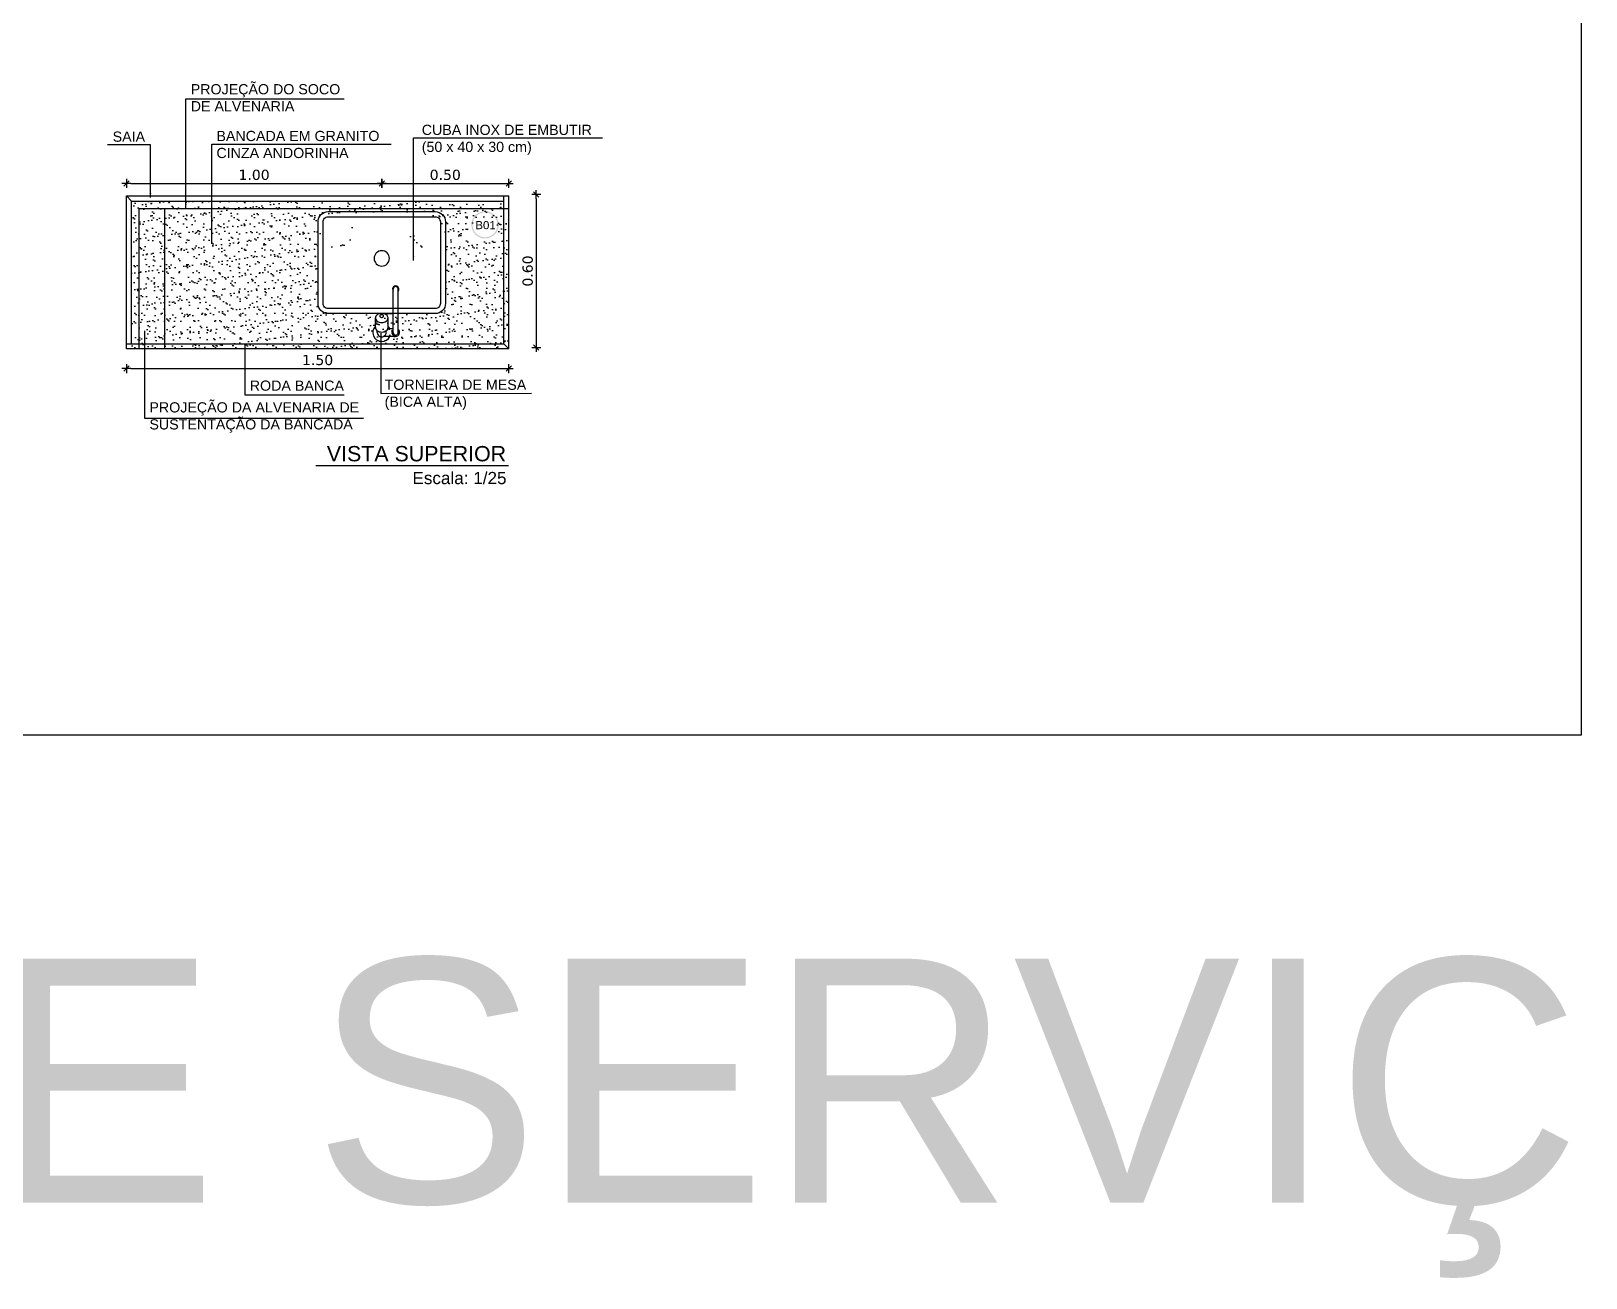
# Model space of a CAD drawing. Extents: x -36 to 357, y 137 to 237.
# Drawn here: x 35.88 to 41.98, y 165.79 to 170.68 of the extents above; entities that cross this region are included whole.
import ezdxf

# ---------------------------------------------------------------- set-up
doc = ezdxf.new("R2010")
doc.units = 0
doc.header["$LTSCALE"] = 0.01
doc.linetypes.add('HIDDEN', pattern=[9.525, 6.35, -3.175])
doc.layers.get('0').update_dxf_attribs({"linetype": 'CONTINUOUS'})
doc.layers.get('DEFPOINTS').update_dxf_attribs({"linetype": 'CONTINUOUS'})
for name, color, linetype in [('A-AREAS', 2, 'CONTINUOUS'), ('A-HACHURAPARED', 254, 'CONTINUOUS'), ('A-SOLEIRA', 1, 'CONTINUOUS'), ('AR-COZ-MOB', 1, 'CONTINUOUS'), ('ARQ-ALV-ENCOBERTA', 8, 'CONTINUOUS'), ('ARQ-ALV-VISTA2', 2, 'CONTINUOUS'), ('ARQ-CTA-1_025', 1, 'CONTINUOUS'), ('ARQ-EQP-VISTA', 1, 'CONTINUOUS'), ('ARQ-SMB-1_025', 1, 'CONTINUOUS'), ('ARQ-SMB-1_100', 1, 'CONTINUOUS'), ('ARQ-TXT-1_025', 2, 'CONTINUOUS'), ('REV-FNDE', 10, 'CONTINUOUS')]:
    doc.layers.add(name, color=color, linetype=linetype)
doc.styles.add('A16-E50', font='arial.ttf', dxfattribs={"height": 0.08})
doc.styles.add('ESC-50-A20', font='arial.ttf', dxfattribs={"height": 0.1})
doc.styles.add('FNDE Texto Cota 0025', font='verdana.ttf', dxfattribs={"height": 0.04})
doc.styles.get("Standard").update_dxf_attribs({"font": 'ARIALUNI.TTF'})
doc.dimstyles.new('FNDE 1-0025', dxfattribs={"dimscale": 5, "dimtxt": 0.04, "dimasz": 0.0035, "dimexe": 0.15, "dimexo": 0.15, "dimgap": 0.0025, "dimtad": 1, "dimzin": 1, "dimdsep": 46, "dimtxsty": 'FNDE Texto Cota 0025', "dimblk": 'tic', "dimcen": 0.015, "dimdle": 0.15, "dimse1": 1, "dimse2": 1, "dimclrd": 251, "dimclre": 251, "dimclrt": 256, "dimaunit": 1, "dimadec": 3, "dimazin": 0, "dimtfac": 1, "dimtix": 1, "dimtmove": 2, "dimatfit": 3, "dimfxl": 0.15, "dimtvp": 1, "dimtolj": 1, "dimtzin": 0, "dimarcsym": 0})
pattern_1 = [(37.5, (-0.5923, -11.111217), (-0.001600031, 0.048941324), [0, -0.038608, 0, -0.04318, 0, -0.041275]), (7.5, (-0.5923, -11.11122), (0.044952328, 0.07168251), [0, -0.020828, 0, -0.034798, 0, -0.013335]), (327.5, (-0.62354, -11.111217), (0.079099237, 0.000143718), [0, -0.0127, 0, -0.04572, 0, -0.05969]), (317.5, (-0.62354, -11.11122), (0.076355645, 0.022292932), [0, -0.00635, 0, -0.029972, 0, -0.03429])]

# ---------------------------------------------------------------- blocks, each defined once
blk = doc.blocks.new('tic')
at = {"color": 251}
for p, q in [((-1, 0), (1, 0)), ((0, -1), (0, 1))]:
    blk.add_line(p, q, dxfattribs=at)
blk.add_line((-0.6, -0.6), (0.6, 0.6))
blk = doc.blocks.new('cuba50x40')
at = {"layer": 'ARQ-EQP-VISTA'}
for points in [[(0.5625, 0.04), (0.5625, 0.36, 0.414214), (0.5225, 0.4), (0.1025, 0.4, 0.414214), (0.0625, 0.36), (0.0625, 0.04, 0.414214), (0.1025, 0), (0.5225, 0, 0.414214)], [(0.5425, 0.04), (0.5425, 0.36, 0.414214), (0.5225, 0.38), (0.1025, 0.38, 0.414214), (0.0825, 0.36), (0.0825, 0.04, 0.414214), (0.1025, 0.02), (0.5225, 0.02, 0.414214)]]:
    blk.add_lwpolyline(points, format="xyb", close=True, dxfattribs=at)
blk.add_circle((0.3125, 0.1832), 0.03, dxfattribs=at)
blk = doc.blocks.new('*D440')
at = {"layer": 'ARQ-CTA-1_025', "color": 251, "lineweight": -2, "transparency": 16777216}
blk.add_line((37.8617, 170.0189), (37.8617, 169.4539), dxfattribs=at)
at = {"layer": 'DEFPOINTS', "color": 0, "transparency": 16777216}
for p in [(38.2414, 170.0364), (37.8617, 169.4364), (38.2414, 169.4364)]:
    blk.add_point(p, dxfattribs=at)
at = {"layer": 'ARQ-CTA-1_025', "color": 251, "lineweight": -2, "transparency": 16777216, "xscale": 0.0175, "yscale": 0.0175, "zscale": 0.0175}
for p, rotation in [((37.8617, 170.0364), 90), ((37.8617, 169.4364), 270)]:
    blk.add_blockref('tic', p, dxfattribs=dict(at, rotation=rotation))
at = {"layer": 'ARQ-CTA-1_025', "transparency": 16777216, "insert": (37.8284, 169.7364), "char_height": 0.04, "attachment_point": 5, "rotation": 90, "style": 'FNDE Texto Cota 0025'}
blk.add_mtext('\\A1;0.60', dxfattribs=at)
blk = doc.blocks.new('*D441')
at = {"layer": 'ARQ-CTA-1_025', "color": 251, "lineweight": -2, "transparency": 16777216}
blk.add_line((37.2732, 170.0801), (37.7367, 170.0801), dxfattribs=at)
at = {"layer": 'DEFPOINTS', "color": 0, "transparency": 16777216}
for p in [(37.7542, 170.0801), (37.2557, 169.9923), (37.7542, 169.7311)]:
    blk.add_point(p, dxfattribs=at)
at = {"layer": 'ARQ-CTA-1_025', "color": 251, "lineweight": -2, "transparency": 16777216, "xscale": 0.0175, "yscale": 0.0175, "zscale": 0.0175, "rotation": 180}
blk.add_blockref('tic', (37.2557, 170.0801), dxfattribs=at)
at = {"layer": 'ARQ-CTA-1_025', "color": 251, "lineweight": -2, "transparency": 16777216, "xscale": 0.0175, "yscale": 0.0175, "zscale": 0.0175}
blk.add_blockref('tic', (37.7542, 170.0801), dxfattribs=at)
at = {"layer": 'ARQ-CTA-1_025', "transparency": 16777216, "insert": (37.5049, 170.1134), "char_height": 0.04, "attachment_point": 5, "style": 'FNDE Texto Cota 0025'}
blk.add_mtext('\\A1;0.50', dxfattribs=at)
blk = doc.blocks.new('*D442')
at = {"layer": 'ARQ-CTA-1_025', "color": 251, "lineweight": -2, "transparency": 16777216}
blk.add_line((36.2717, 170.0801), (37.2382, 170.0801), dxfattribs=at)
at = {"layer": 'DEFPOINTS', "color": 0, "transparency": 16777216}
for p in [(37.2557, 170.0801), (37.2557, 169.9923), (36.2542, 169.7311)]:
    blk.add_point(p, dxfattribs=at)
at = {"layer": 'ARQ-CTA-1_025', "color": 251, "lineweight": -2, "transparency": 16777216, "xscale": 0.0175, "yscale": 0.0175, "zscale": 0.0175, "rotation": 180}
blk.add_blockref('tic', (36.2542, 170.0801), dxfattribs=at)
at = {"layer": 'ARQ-CTA-1_025', "color": 251, "lineweight": -2, "transparency": 16777216, "xscale": 0.0175, "yscale": 0.0175, "zscale": 0.0175}
blk.add_blockref('tic', (37.2557, 170.0801), dxfattribs=at)
at = {"layer": 'ARQ-CTA-1_025', "transparency": 16777216, "insert": (36.7549, 170.1134), "char_height": 0.04, "attachment_point": 5, "style": 'FNDE Texto Cota 0025'}
blk.add_mtext('\\A1;1.00', dxfattribs=at)
blk = doc.blocks.new('*D443')
at = {"layer": 'ARQ-CTA-1_025', "color": 251, "lineweight": -2, "transparency": 16777216}
blk.add_line((36.2717, 169.3536), (37.7367, 169.3536), dxfattribs=at)
at = {"layer": 'DEFPOINTS', "color": 0, "transparency": 16777216}
for p in [(37.7542, 169.3536), (36.2542, 169.1434), (37.7542, 169.1434)]:
    blk.add_point(p, dxfattribs=at)
at = {"layer": 'ARQ-CTA-1_025', "color": 251, "lineweight": -2, "transparency": 16777216, "xscale": 0.0175, "yscale": 0.0175, "zscale": 0.0175, "rotation": 180}
blk.add_blockref('tic', (36.2542, 169.3536), dxfattribs=at)
at = {"layer": 'ARQ-CTA-1_025', "color": 251, "lineweight": -2, "transparency": 16777216, "xscale": 0.0175, "yscale": 0.0175, "zscale": 0.0175}
blk.add_blockref('tic', (37.7542, 169.3536), dxfattribs=at)
at = {"layer": 'ARQ-CTA-1_025', "transparency": 16777216, "insert": (37.0042, 169.387), "char_height": 0.04, "attachment_point": 5, "style": 'FNDE Texto Cota 0025'}
blk.add_mtext('\\A1;1.50', dxfattribs=at)

msp = doc.modelspace()

# ---------------------------------------------------------------- hatches: boundary and pattern name
at = {"layer": 'A-HACHURAPARED'}
h = msp.add_hatch(dxfattribs=at)
h.set_pattern_fill('AR-SAND', color=252, scale=0.001, angle=360)
h.set_pattern_definition(pattern_1)
h.paths.add_polyline_path([(37.7342, 170.011), (36.2742, 170.011), (36.2742, 169.961), (37.7342, 169.961)])
h = msp.add_hatch(dxfattribs=at)
h.set_pattern_fill('AR-SAND', color=251, scale=0.001, angle=360)
h.set_pattern_definition(pattern_1)
edge = h.paths.add_edge_path()
edge.add_arc((37.0683, 169.9066), 0.0666, 520.14619, 829.85381)
edge.add_line((37.0457, 169.9692), (37.4657, 169.9692))
edge.add_arc((37.4431, 169.9066), 0.0666, 430.14619, 739.85381)
edge.add_line((37.5057, 169.9292), (37.5057, 169.6092))
edge.add_arc((37.5296, 169.5453), 0.0682, 159.49587, 470.50413, ccw=False)
edge.add_line((37.4657, 169.5692), (37.0457, 169.5692))
edge.add_arc((36.9818, 169.5453), 0.0682, 69.49587, 380.50413, ccw=False)
edge.add_line((37.0057, 169.6092), (37.0057, 169.9292))
edge = h.paths.add_edge_path(flags=16)
edge.add_arc((37.0816, 169.8932), 0.0665, 507.28338, 842.71662)
edge.add_line((37.0457, 169.9492), (37.4657, 169.9492))
edge.add_arc((37.4297, 169.8932), 0.0665, 417.28338, 752.71662)
edge.add_line((37.4857, 169.9292), (37.4857, 169.6092))
edge.add_arc((37.5218, 169.5531), 0.0667, 147.24274, 482.75726, ccw=False)
edge.add_line((37.4657, 169.5892), (37.0457, 169.5892))
edge.add_arc((36.9896, 169.5531), 0.0667, 57.24274, 392.75726, ccw=False)
edge.add_line((37.0257, 169.6092), (37.0257, 169.9292))
edge = h.paths.add_edge_path(flags=0)
edge.add_arc((37.2557, 169.786), 0.136, 360, 720)
h.paths.add_polyline_path([(37.5994, 169.8565), (37.6951, 169.8565), (37.6951, 169.9054), (37.5994, 169.9054)], flags=16)
h.paths.add_polyline_path([(36.2742, 169.961), (36.2742, 169.431), (36.3042, 169.431), (36.3042, 169.881), (36.4042, 169.881), (36.4042, 169.431), (36.4542, 169.431), (36.4842, 169.431), (37.6245, 169.431), (37.7542, 169.431), (37.7542, 169.961)])
edge = h.paths.add_edge_path()
edge.add_arc((37.0457, 169.9292), 0.02, 450, 540)
edge.add_line((37.0257, 169.9292), (37.0257, 169.6092))
edge.add_arc((37.0457, 169.6092), 0.02, 540, 630)
edge.add_line((37.0457, 169.5892), (37.4657, 169.5892))
edge.add_arc((37.4657, 169.6092), 0.02, 630, 720)
edge.add_line((37.4857, 169.6092), (37.4857, 169.9292))
edge.add_arc((37.4657, 169.9292), 0.02, 360, 450)
edge.add_line((37.4657, 169.9492), (37.0457, 169.9492))
h = msp.add_hatch(dxfattribs=at)
h.set_pattern_fill('AR-SAND', color=252, scale=0.001, angle=360)
h.set_pattern_definition(pattern_1)
h.paths.add_polyline_path([(36.4042, 169.881), (36.3042, 169.881), (36.3042, 169.431), (36.4042, 169.431)])
at = {"layer": 'ARQ-SMB-1_100'}
h = msp.add_hatch(color=252, dxfattribs=at)
edge = h.paths.add_edge_path()
edge.add_arc((37.6611, 169.9175), 0.0536, 0, 360)
edge = h.paths.add_edge_path(flags=17)
edge.add_arc((37.6611, 169.9175), 0.0489, 0, 360)

# ---------------------------------------------------------------- linework, layer by layer
msp.add_lwpolyline([(41.9615, 167.9163), (31.2577, 167.9163), (31.2577, 184.4761), (41.9615, 184.4761)], close=True)
at = {"layer": 'A-AREAS', "linetype": 'Continuous'}
for p, q in [((36.2542, 170.031), (37.7542, 170.031)), ((36.2542, 169.431), (36.2542, 170.031)), ((36.2742, 170.011), (36.2542, 170.031)), ((36.2742, 169.451), (36.2742, 170.011)), ((36.2742, 170.011), (37.7342, 170.011)), ((37.7342, 169.451), (37.7342, 170.031)), ((37.7542, 169.431), (37.7542, 170.031))]:
    msp.add_line(p, q, dxfattribs=at)
at = {"layer": 'A-SOLEIRA'}
msp.add_line((36.9973, 168.973), (37.753, 168.973), dxfattribs=at)
at = {"layer": 'AR-COZ-MOB'}
for p, q in [((37.3007, 169.4951), (37.3007, 169.6651)), ((37.3207, 169.4951), (37.3207, 169.6651)), ((37.2631, 169.5692), (37.3007, 169.5692)), ((37.2307, 169.5147), (37.2307, 169.5523)), ((37.2382, 169.4951), (37.2382, 169.5021)), ((37.2732, 169.4951), (37.2732, 169.5021)), ((37.3007, 169.5101), (37.2798, 169.5101)), ((37.2807, 169.5147), (37.2807, 169.5523)), ((37.3107, 169.4801), (37.2671, 169.4801))]:
    msp.add_line(p, q, dxfattribs=at)
for points in [[(37.2807, 169.5523, 0.133256), (37.2789, 169.5587, 0.106756), (37.2733, 169.5648, 0.082828), (37.2656, 169.5685, 0.071352), (37.2557, 169.57, 0.071352), (37.2458, 169.5685, 0.082828), (37.238, 169.5648, 0.106756), (37.2324, 169.5587, 0.133256), (37.2307, 169.5523, 0.133256), (37.2324, 169.5459, 0.106756), (37.238, 169.5398, 0.082828), (37.2458, 169.536, 0.071352), (37.2557, 169.5346, 0.071352), (37.2656, 169.536, 0.082828), (37.2733, 169.5398, 0.106756), (37.2789, 169.5459, 0.133256)], [(37.2482, 169.5598, 0.133256), (37.2487, 169.5579, 0.106756), (37.2504, 169.556, 0.082828), (37.2527, 169.5549, 0.071352), (37.2557, 169.5545, 0.071352), (37.2586, 169.5549, 0.082828), (37.261, 169.556, 0.106756), (37.2626, 169.5579, 0.133256), (37.2632, 169.5598, 0.133256), (37.2626, 169.5617, 0.106756), (37.261, 169.5635, 0.082828), (37.2586, 169.5647, 0.071352), (37.2557, 169.5651, 0.071352), (37.2527, 169.5647, 0.082828), (37.2504, 169.5635, 0.106756), (37.2487, 169.5617, 0.133256)]]:
    msp.add_lwpolyline(points, format="xyb", close=True, dxfattribs=at)
msp.add_lwpolyline([(37.2307, 169.5147, 0.133256), (37.2324, 169.5083, 0.106756), (37.238, 169.5022, 0.082828), (37.2458, 169.4984, 0.071352), (37.2557, 169.497, 0.071352), (37.2656, 169.4984, 0.082828), (37.2733, 169.5022, 0.106756), (37.2789, 169.5083, 0.133256), (37.2807, 169.5147, 0.133256)], format="xyb", dxfattribs=at)
for centre, radius, start, end in [((37.3107, 169.6651), 0.0125, 323.1301, 216.8699), ((37.3107, 169.6651), 0.01, 0.00012, 180.00012), ((37.2557, 169.4951), 0.035, 135.58469, 334.62307), ((37.2557, 169.4951), 0.035, 25.37693, 44.41531), ((37.3107, 169.4951), 0.015, 131.81031, 48.18969), ((37.2557, 169.4951), 0.0175, 180, 294.61998), ((37.2671, 169.4701), 0.01, 90, 114.61998), ((37.2557, 169.4951), 0.0175, 301.00272, 0), ((37.3107, 169.4951), 0.01, 180.00021, 0.00021)]:
    msp.add_arc(centre, radius, start, end, dxfattribs=at)
at = {"layer": 'ARQ-ALV-ENCOBERTA', "linetype": 'HIDDEN'}
msp.add_line((36.3042, 169.981), (36.4042, 169.981), dxfattribs=at)
at = {"layer": 'ARQ-ALV-ENCOBERTA', "color": 1, "linetype": 'HIDDEN', "ltscale": 30}
for p, q in [((36.3042, 169.431), (36.3042, 169.981)), ((36.3042, 169.981), (37.7542, 169.981)), ((36.4042, 169.431), (36.4042, 169.981))]:
    msp.add_line(p, q, dxfattribs=at)
at = {"layer": 'ARQ-ALV-VISTA2', "ltscale": 0.1}
for p, q in [((36.2542, 169.451), (37.7342, 169.451)), ((37.7542, 169.431), (37.7342, 169.451)), ((37.7542, 169.431), (36.2542, 169.431))]:
    msp.add_line(p, q, dxfattribs=at)

# ---------------------------------------------------------------- block references
at = {"layer": 'REV-FNDE', "xscale": -1, "rotation": 180}
msp.add_blockref('cuba50x40', (36.9432, 169.9692), dxfattribs=at)

# ---------------------------------------------------------------- texts
msp.add_text('ÁREA DE SERVIÇO', height=0.957336).set_placement((30.7412, 166.0816))
at = {"layer": 'ARQ-SMB-1_100', "style": 'A16-E50'}
msp.add_attdef('B01', (37.6233, 169.9004), '', height=0.0319, dxfattribs=at)
at = {"layer": 'ARQ-TXT-1_025', "char_height": 0.04, "attachment_point": 1, "style": 'ESC-50-A20'}
for s, insert, width in [('PROJEÇÃO DO SOCO DE ALVENARIA ', (36.5063, 170.4695), 0.58605), ('\\PCUBA INOX DE EMBUTIR \\P(50 x 40 x 30 cm)', (37.4127, 170.3768, 0.9815), 0.746155), ('SAIA', (36.2001, 170.2835), 0.592749), ('BANCADA EM GRANITO \\PCINZA ANDORINHA', (36.6072, 170.2861), 0.718875), ('RODA BANCA', (36.7379, 169.3068), 0.592749), ('TORNEIRA DE MESA (BICA ALTA)', (37.267, 169.3103), 0.633126), ('PROJEÇÃO DA ALVENARIA DE SUSTENTAÇÃO DA BANCADA', (36.3443, 169.2215), 0.835306)]:
    msp.add_mtext(s, dxfattribs=dict(at, insert=insert, width=width))
at = {"layer": 'ARQ-TXT-1_025', "color": 3, "attachment_point": 7, "style": 'ESC-50-A20'}
for s, insert, char_height, width in [('\\pi0.10493;VISTA SUPERIOR', (36.9355, 168.989, -0.9815), 0.06, 0.806794), ('\\pi0.22439;Escala: 1/25', (37.1519, 168.8996, 0.8006), 0.048, 0.585435)]:
    msp.add_mtext(s, dxfattribs=dict(at, insert=insert, char_height=char_height, width=width))

# ---------------------------------------------------------------- dimensions: what is measured, and where the dimension line sits
at = {"layer": 'ARQ-CTA-1_025'}
for base, p1, p2, picture, middle in [((37.2557, 170.0801), (36.2542, 169.7311), (37.2557, 169.9923), '*D442', (36.7549, 170.1134)), ((37.7542, 170.0801), (37.2557, 169.9923), (37.7542, 169.7311), '*D441', (37.5049, 170.1134)), ((37.7542, 169.3536), (36.2542, 169.1434), (37.7542, 169.1434), '*D443', (37.0042, 169.387))]:
    dim = msp.add_linear_dim(base=base, p1=p1, p2=p2, dimstyle='FNDE 1-0025', dxfattribs=at)
    dim.commit()
    dim.dimension.update_dxf_attribs({"geometry": picture, "text_midpoint": middle})
dim = msp.add_linear_dim(base=(37.8617, 169.4364), p1=(38.2414, 170.0364), p2=(38.2414, 169.4364), angle=270, dimstyle='FNDE 1-0025', dxfattribs=at)
dim.commit()
dim.dimension.update_dxf_attribs({"geometry": '*D440', "text_midpoint": (37.8284, 169.7364)})

# ---------------------------------------------------------------- leaders
at = {"layer": 'ARQ-SMB-1_025', "ltscale": 10}
for points in [[(36.4875, 169.981), (36.4875, 170.4123), (37.108, 170.4123)], [(37.3804, 169.7772), (37.3804, 170.2584), (38.1218, 170.2584)], [(36.3489, 170.0241), (36.3489, 170.2318), (36.1797, 170.2318)], [(36.5886, 169.8426), (36.5886, 170.2335), (37.2925, 170.2335)], [(36.3255, 169.5014), (36.3255, 169.1587), (37.1839, 169.1587)], [(36.7191, 169.4485), (36.7191, 169.2506), (37.1083, 169.2506)], [(37.2522, 169.4931), (37.2522, 169.2557), (37.843, 169.2576)]]:
    msp.add_leader(points, dimstyle='FNDE 1-0025', override={"dimlfac": 100, "dimclrd": 252, "dimclre": 252}, dxfattribs=at)

doc.saveas('drawing.dxf')
